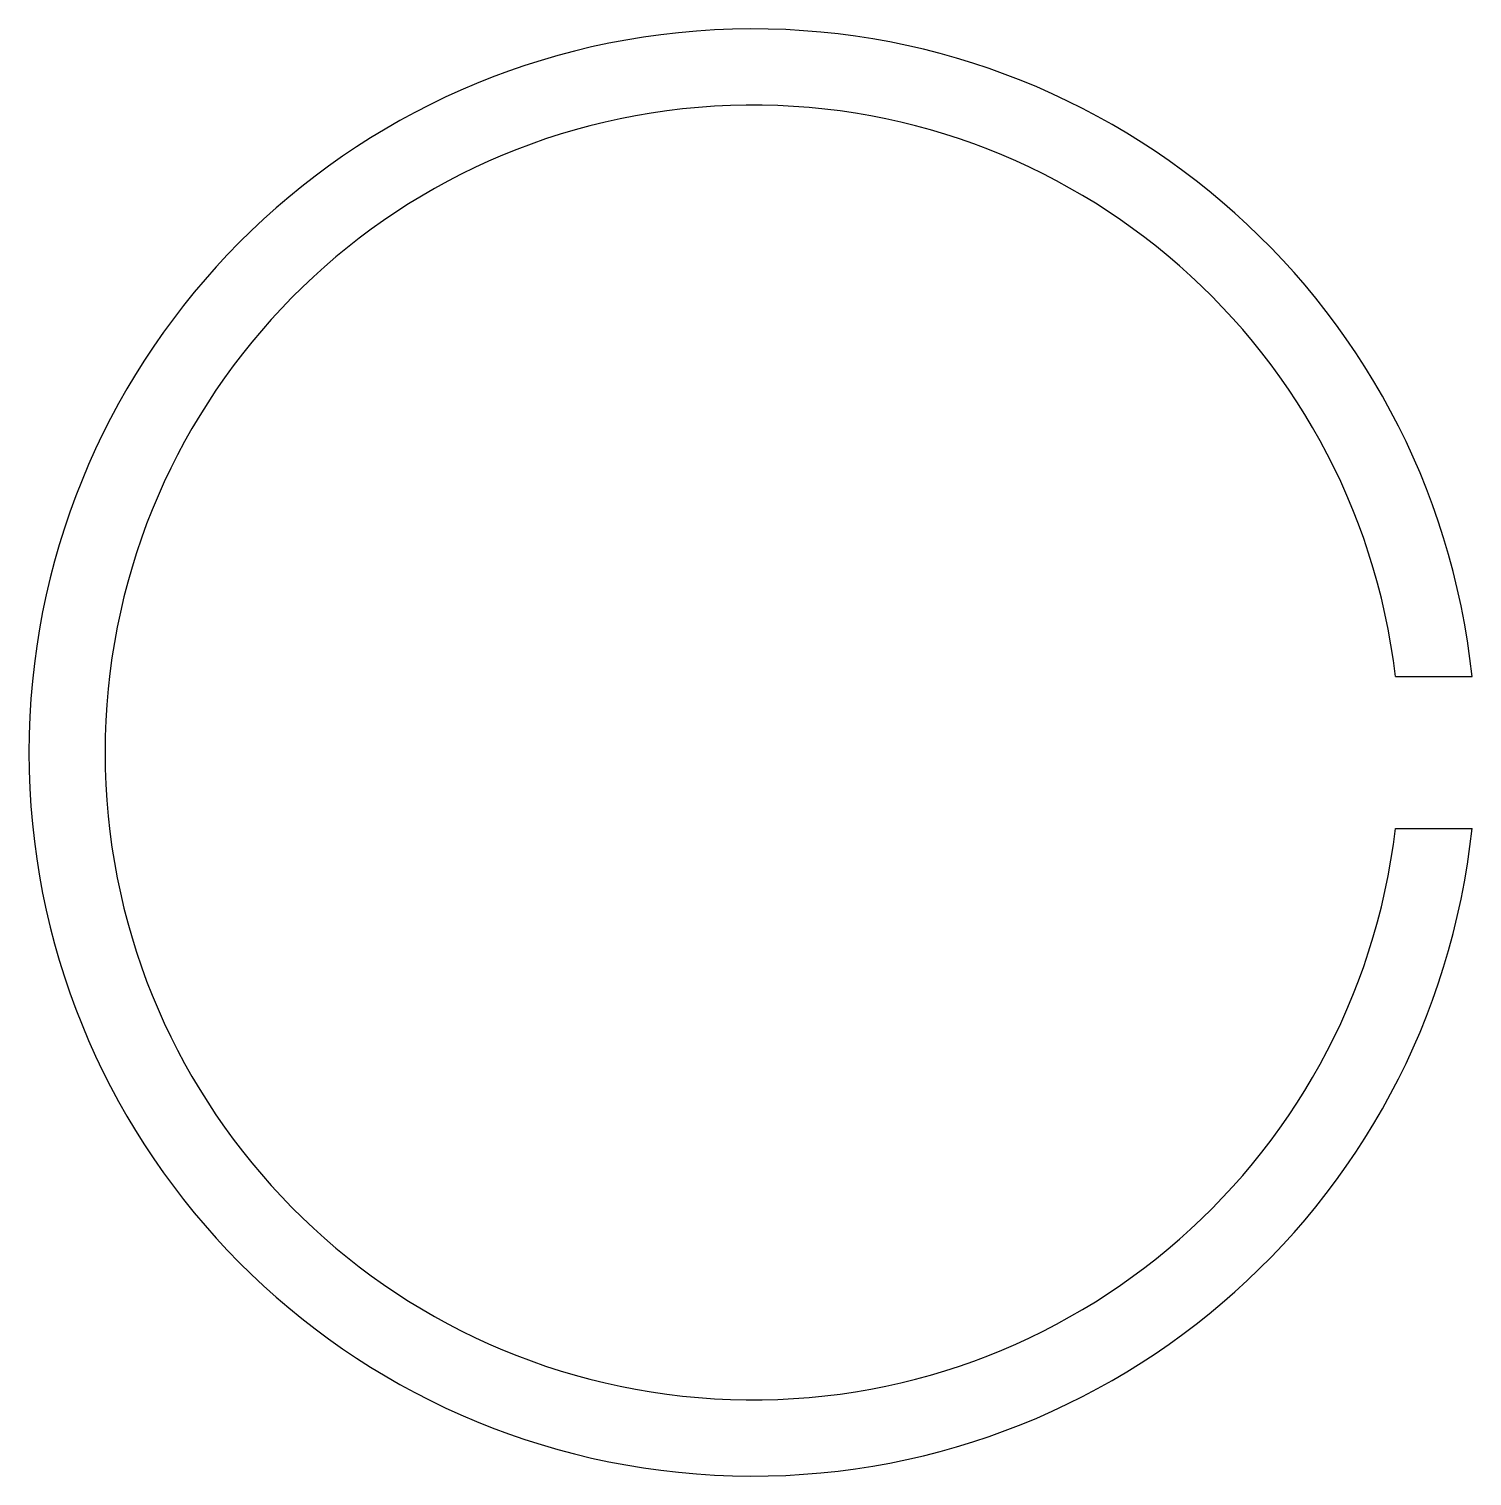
# Model space of a CAD drawing. Header units: millimetres. Extents: x -19 to 18.9, y -19 to 19.
import ezdxf

# ---------------------------------------------------------------- set-up
doc = ezdxf.new("R2010")
doc.units = ezdxf.units.MM
doc.layers.add('Part', color=7, linetype='CONTINUOUS')

msp = doc.modelspace()

# ---------------------------------------------------------------- linework, layer by layer
at = {"layer": 'Part'}
for p, q in [((16.882, 2, 45), (18.894, 2, 45)), ((16.882, 2), (18.894, 2)), ((16.882, 2), (18.894, 2)), ((16.882, 2, 45), (18.894, 2, 45)), ((16.882, 2), (16.882, 2, 45)), ((16.882, 2), (16.882, 2, 45)), ((18.894, 2), (18.894, 2, 45)), ((18.894, 2), (18.894, 2, 45)), ((16.882, -2, 45), (18.894, -2, 45)), ((16.882, -2), (18.894, -2)), ((16.882, -2, 45), (18.894, -2, 45)), ((16.882, -2), (16.882, -2, 45)), ((16.882, -2), (18.894, -2)), ((16.882, -2), (16.882, -2, 45)), ((18.894, -2), (18.894, -2, 45)), ((18.894, -2), (18.894, -2, 45))]:
    msp.add_line(p, q, dxfattribs=at)
for centre, radius, start, end in [((0, 0, 45), 19, 6.0423, -6.0423), ((0, 0), 19, 6.0423, -6.0423), ((0, 0, 45), 19, 6.0423, -6.0423), ((0, 0), 19, 6.0423, -6.0423), ((0, 0, 45), 17, 6.7563, -6.7563), ((0, 0), 17, 6.7563, -6.7563), ((0, 0, 45), 17, 6.7563, -6.7563), ((0, 0), 17, 6.7563, -6.7563)]:
    msp.add_arc(centre, radius, start, end, dxfattribs=at)

doc.saveas('drawing.dxf')
